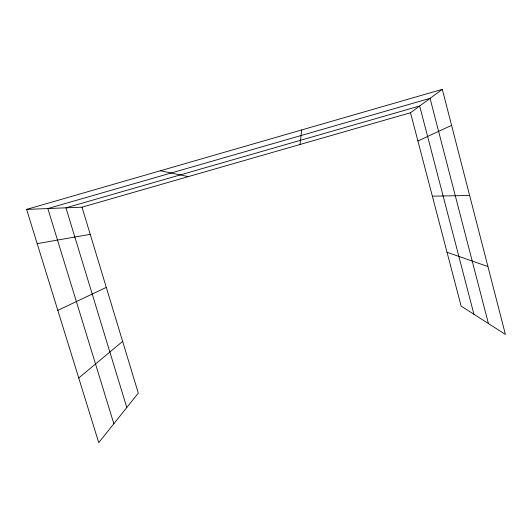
<?xml version="1.0" encoding="UTF-8"?>
<svg xmlns="http://www.w3.org/2000/svg" width="532" height="532" viewBox="0 0 532 532"><rect width="100%" height="100%" fill="white"/><g stroke="black" fill="none" stroke-linecap="round" stroke-linejoin="round"><path stroke-width="0.8" d="M299.995 144.505L301.744 129.934M78.743 378.006L122.633 341.378M410.511 112.724L442.311 89.343L505.4 334.422L461.124 306.08L410.511 112.724L82.008 207.187L26.6 209.395L98.739 442.657L138.3 393.121L82.008 207.187M57.822 310.349L106.294 287.4M417.906 140.987L451.575 125.346M26.6 209.395L442.311 89.343M37.187 243.636L90.227 234.353M432.35 196.168L469.63 195.47M160.445 170.745L188.321 176.617M447.046 252.294L487.924 266.545M113.848 423.738L47.84 208.551L430.062 98.347L488.409 323.549M126.782 407.539L65.948 207.826L419.675 105.988L473.939 314.286"/></g></svg>
